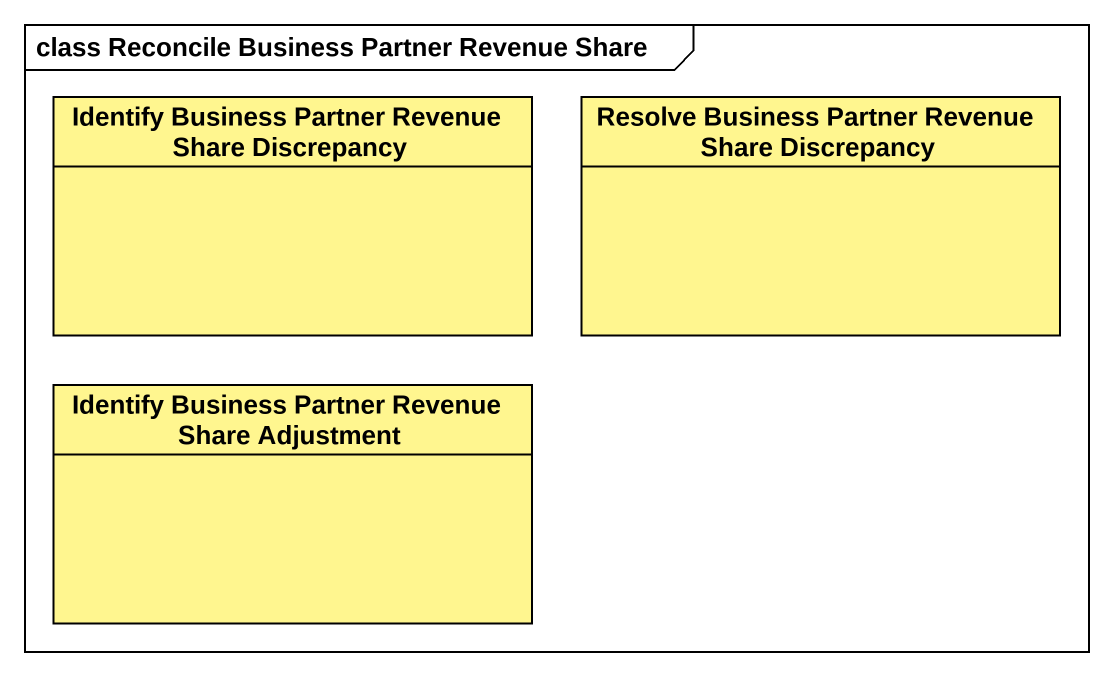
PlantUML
@startuml
mainframe class Reconcile Business Partner Revenue Share
hide circle
hide empty members
class "Identify Business Partner Revenue Share Discrepancy" as Identify_Business_Partner #FFF68F
class "Resolve Business Partner Revenue Share Discrepancy" as Resolve_Business_Partner #FFF68F
class "Identify Business Partner Revenue Share Adjustment" as Identify_Business_Partner_2 #FFF68F
@enduml
